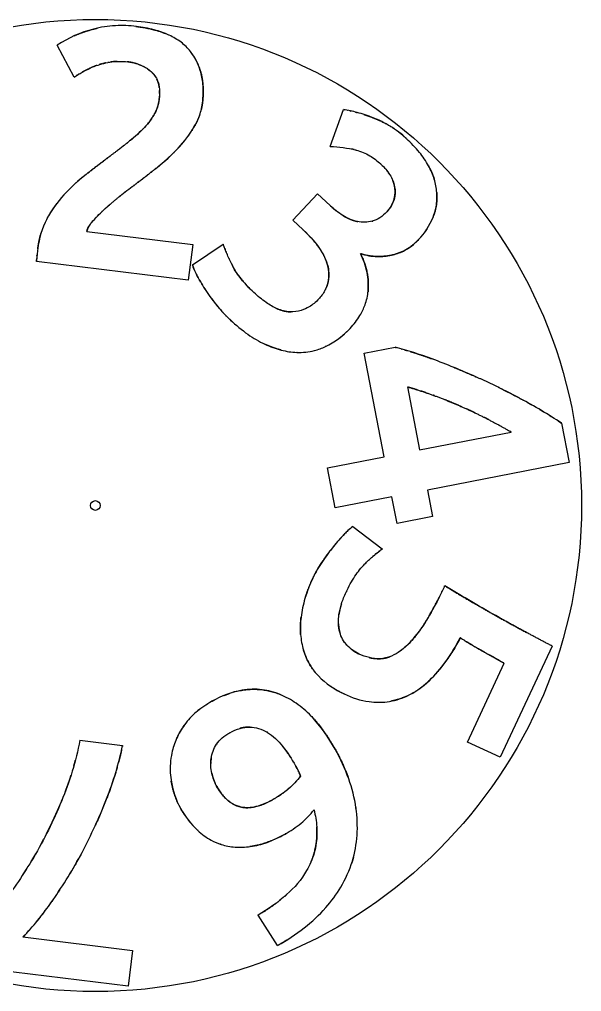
# Model space of a CAD drawing. Extents: x -150 to 150, y -150 to 150.
# Drawn here: x -23.4 to 150, y -150 to 150 of the extents above; entities that cross this region are included whole.
import ezdxf

# ---------------------------------------------------------------- set-up
doc = ezdxf.new("R2010")
doc.units = 0
doc.layers.add('Shape2DView', color=7, linetype='CONTINUOUS')

msp = doc.modelspace()

# ---------------------------------------------------------------- linework, layer by layer
at = {"layer": 'Shape2DView'}
for p, q in [((-6.50089, 132.211), (-11.7859, 142.014)), ((72.4269, 110.806), (76.5873, 122.158)), ((60.8808, 88.0619), (68.4783, 96.2093)), ((68.4783, 96.2093), (72.3992, 92.553)), ((64.0888, 85.0704), (60.8808, 88.0619)), ((-2.66624, 84.6003), (30.0213, 80.5868)), ((30.0213, 80.5868), (28.6636, 69.5297)), ((29.9836, 74.2239), (39.4652, 80.6143)), ((28.6636, 69.5297), (-18.1562, 75.2784)), ((82.889, 46.9723), (92.4575, 48.8323)), ((89.0932, 15.0545), (82.889, 46.9723)), ((96.2556, 36.5906), (100.029, 17.1801)), ((143.83, 25.3751), (146.182, 13.2778)), ((100.029, 17.1801), (128.324, 22.6802)), ((71.5965, 11.6535), (89.0932, 15.0545)), ((146.182, 13.2778), (102.44, 4.77524)), ((74.0077, -0.75141), (71.5965, 11.6535)), ((102.44, 4.77524), (104.027, -3.39217)), ((91.5044, 2.64961), (74.0077, -0.75141)), ((93.092, -5.51781), (91.5044, 2.64961)), ((104.027, -3.39217), (93.092, -5.51781)), ((79.4446, -6.46306), (88.4964, -13.4112)), ((140.898, -43.3779), (124.891, -77.7056)), ((114.795, -72.9976), (126.138, -48.6716)), ((-4.78724, -72.4613), (8.37761, -74.0778)), ((124.891, -77.7056), (114.795, -72.9976)), ((56.2172, -135.802), (50.177, -126.413)), ((-22.3759, -133.155), (11.4864, -137.313)), ((11.4864, -137.313), (10.1287, -148.37)), ((10.1287, -148.37), (-39.0062, -142.337))]:
    msp.add_line(p, q, dxfattribs=at)
for radius in [150, 1.5]:
    msp.add_circle((0, 0), radius, dxfattribs=at)
for points, degree in [([(-0.57866, 147.022), (-4.55462, 145.98), (-8.38626, 144.332), (-11.7859, 142.014)], 3), ([(-6.43277, 144.982), (-3.66753, 146.209), (-0.57866, 147.022)], 2), ([(-0.57866, 147.022), (0.0555, 147.187), (0.69578, 147.328)], 2), ([(12.4744, 147.839), (12.637, 147.819)], 1), ([(12.637, 147.819), (18.4474, 147.106), (22.5793, 145.225)], 2), ([(29.2998, 140.126), (34.2144, 133.876), (33.0264, 124.201)], 2), ([(-4.0343, 133.732), (-2.85991, 134.423), (-1.61671, 135.009), (-0.34199, 135.523)], 3), ([(-0.34199, 135.523), (-2.4085, 134.69), (-4.0343, 133.732)], 2), ([(-0.34199, 135.523), (1.1817, 136.124), (2.78518, 136.525), (4.40936, 136.799)], 3), ([(0.48757, 135.829), (0.06261, 135.683), (-0.34199, 135.523)], 2), ([(1.95921, 136.274), (1.56287, 136.168), (1.18173, 136.053)], 2), ([(3.22645, 136.575), (2.69362, 136.462), (2.18526, 136.333)], 2), ([(4.1757, 136.759), (3.86123, 136.701)], 1), ([(4.40936, 136.799), (6.26075, 137.135), (8.16479, 137.146), (10.0355, 136.915)], 3), ([(6.73151, 137.055), (5.54159, 137.004), (4.40936, 136.799)], 2), ([(10.0355, 136.915), (9.80681, 136.942)], 1), ([(17.3673, 133.727), (14.5027, 136.366), (10.0355, 136.915)], 2), ([(-6.50089, 132.211), (-5.74221, 132.743), (-4.89024, 133.242), (-4.0343, 133.732)], 3), ([(-6.46715, 132.235), (-6.50089, 132.211)], 1), ([(-5.62686, 132.788), (-5.79419, 132.683), (-5.94592, 132.585)], 2), ([(-5.10102, 133.11), (-5.22402, 133.036), (-5.3405, 132.965)], 2), ([(-4.0343, 133.732), (-4.10545, 133.691)], 1), ([(18.7127, 132.064), (18.2121, 132.927), (17.4869, 133.615)], 2), ([(19.7385, 128.858), (19.5508, 130.375), (18.9678, 131.583)], 2), ([(19.6985, 125.346), (19.7623, 125.866), (19.7946, 126.361)], 2), ([(19.8262, 127.145), (19.8328, 127.607), (19.8096, 128.045)], 2), ([(19.6985, 125.346), (19.4928, 123.636), (18.9047, 121.979), (18.0164, 120.502)], 3), ([(18.0164, 120.502), (19.3846, 122.789), (19.6985, 125.346)], 2), ([(33.0264, 124.201), (32.8947, 123.128), (32.6378, 122.082)], 2), ([(18.0164, 120.502), (17.0832, 118.918), (15.928, 117.467), (14.6406, 116.147)], 3), ([(17.8233, 120.181), (18.0164, 120.502)], 1), ([(32.2936, 120.865), (31.647, 118.848), (30.5206, 116.933)], 2), ([(80.7309, 121.293), (79.3564, 121.65), (77.973, 121.96), (76.5873, 122.158)], 3), ([(76.773, 122.131), (76.8474, 122.12)], 1), ([(77.6894, 121.978), (77.8137, 121.955)], 1), ([(78.5009, 121.819), (78.7261, 121.772), (78.9577, 121.721)], 2), ([(80.2361, 121.42), (80.4804, 121.358), (80.7309, 121.293)], 2), ([(85.7148, 119.645), (84.0789, 120.279), (82.4178, 120.842), (80.7309, 121.293)], 3), ([(82.8542, 120.664), (84.2436, 120.215), (85.7148, 119.645)], 2), ([(15.2997, 116.847), (15.4558, 117.021)], 1), ([(16.13, 117.81), (16.2675, 117.979), (16.4006, 118.148)], 2), ([(16.9858, 118.925), (17.2608, 119.307), (17.5142, 119.694)], 2), ([(90.9536, 117.044), (89.2818, 118.056), (87.5329, 118.939), (85.7148, 119.645)], 3), ([(85.7148, 119.645), (86.8799, 119.193), (88.0441, 118.629)], 2), ([(88.4182, 118.445), (88.6739, 118.316)], 1), ([(89.4089, 117.929), (89.6056, 117.822)], 1), ([(90.3564, 117.398), (90.5196, 117.303)], 1), ([(96.0147, 113.181), (94.4591, 114.632), (92.7692, 115.94), (90.9536, 117.044)], 3), ([(90.9536, 117.044), (91.1762, 116.907)], 1), ([(14.6406, 116.147), (13.1791, 114.67), (11.6023, 113.305), (9.96026, 112.021)], 3), ([(12.4403, 114.075), (13.6155, 115.11), (14.6406, 116.147)], 2), ([(14.6406, 116.147), (14.8264, 116.339)], 1), ([(25.5347, 110.319), (27.427, 112.338), (29.1191, 114.548), (30.5206, 116.933)], 3), ([(28.7951, 114.281), (28.6, 114.011)], 1), ([(29.8385, 115.821), (29.7153, 115.63)], 1), ([(30.5206, 116.933), (30.353, 116.651)], 1), ([(91.7666, 116.531), (91.9851, 116.386)], 1), ([(93.0913, 115.611), (94.5917, 114.508), (96.0147, 113.181)], 2), ([(9.96026, 112.021), (7.2609, 109.882), (4.49851, 107.817)], 2), ([(6.61081, 109.414), (8.03236, 110.501), (9.38649, 111.568)], 2), ([(9.66814, 111.79), (9.96026, 112.021)], 1), ([(10.8575, 112.736), (11.3218, 113.114), (11.7661, 113.492)], 2), ([(26.1845, 111.029), (25.8653, 110.672), (25.5347, 110.319)], 2), ([(27.4745, 112.546), (27.0283, 111.994), (26.5559, 111.451)], 2), ([(27.8992, 113.082), (27.8949, 113.076)], 1), ([(96.0147, 113.181), (96.1344, 113.069)], 1), ([(4.49851, 107.817), (4.87528, 108.099)], 1), ([(19.0449, 104.312), (21.3512, 106.154), (23.5323, 108.153), (25.5347, 110.319)], 3), ([(23.6562, 108.386), (23.0713, 107.812), (22.4629, 107.249)], 2), ([(24.6972, 109.434), (24.1863, 108.906), (23.6563, 108.386)], 2), ([(25.5347, 110.319), (25.3113, 110.079)], 1), ([(72.4269, 110.806), (75.1224, 110.746), (77.8058, 110.34), (80.4221, 109.681)], 3), ([(79.833, 109.825), (79.3749, 109.933), (78.9199, 110.029)], 2), ([(80.4221, 109.681), (80.2632, 109.721)], 1), ([(4.49851, 107.817), (0.78716, 105.011), (-2.89456, 102.165)], 2), ([(-2.89456, 102.165), (0.82562, 105.041), (4.49851, 107.817)], 2), ([(22.4629, 107.249), (20.8375, 105.744), (19.0449, 104.312)], 2), ([(88.0862, 105.343), (87.966, 105.454)], 1), ([(88.0862, 105.343), (89.1429, 104.358), (90.0886, 103.255), (90.8617, 102.04)], 3), ([(88.2055, 105.23), (88.0862, 105.343)], 1), ([(-2.89456, 102.165), (-5.33087, 100.263), (-7.61156, 98.1606), (-9.69899, 95.8809)], 3), ([(-5.55176, 99.9561), (-4.26218, 101.097), (-2.89456, 102.165)], 2), ([(11.9149, 98.8038), (15.5097, 101.518), (19.0449, 104.312)], 2), ([(19.0449, 104.312), (15.4714, 101.489), (11.9149, 98.8038)], 2), ([(89.489, 103.885), (89.2839, 104.119)], 1), ([(90.1436, 103.073), (90.0222, 103.232)], 1), ([(90.8617, 102.04), (90.6739, 102.335), (90.4711, 102.624)], 2), ([(90.8617, 102.04), (91.5863, 100.918), (92.1079, 99.6624), (92.3208, 98.3473)], 3), ([(102.731, 104.942), (102.81, 104.798)], 1), ([(102.81, 104.798), (103.938, 102.725), (104.57, 100.691)], 2), ([(-5.95756, 99.5936), (-5.75438, 99.776)], 1), ([(92.3208, 98.3473), (92.154, 99.3649), (91.751, 100.346)], 2), ([(7.61707, 95.5084), (9.028, 96.6461), (10.4552, 97.7586), (11.9149, 98.8038)], 3), ([(8.95327, 96.5728), (8.8799, 96.5151)], 1), ([(10.9217, 98.0793), (10.6968, 97.9115)], 1), ([(11.4883, 98.4961), (11.4883, 98.496)], 1), ([(11.9149, 98.8038), (11.7556, 98.6895)], 1), ([(92.3208, 98.3473), (92.5682, 97.0658), (92.4903, 95.7318), (92.1358, 94.4737)], 3), ([(92.1358, 94.4737), (92.683, 96.4387), (92.3208, 98.3473)], 2), ([(105.337, 96.6343), (105.649, 92.6303), (104.176, 88.958)], 2), ([(-9.69899, 95.8809), (-11.7817, 93.6296), (-13.5639, 91.1034), (-15.0025, 88.3948)], 3), ([(-15.0025, 88.3948), (-13.629, 90.9772), (-11.891, 93.2663)], 2), ([(3.03551, 91.6165), (5.27626, 93.6194), (7.61707, 95.5084)], 2), ([(7.61707, 95.5084), (7.26389, 95.2221)], 1), ([(7.73803, 95.606), (7.61707, 95.5084)], 1), ([(89.9047, 90.6519), (91.6379, 92.5105), (92.1358, 94.4737)], 2), ([(-0.76467, 87.8041), (0.41372, 89.1522), (1.69605, 90.4149), (3.03551, 91.6165)], 3), ([(2.10391, 90.7615), (1.9207, 90.5884)], 1), ([(3.03551, 91.6165), (2.89414, 91.4894)], 1), ([(4.56357, 92.9593), (3.78969, 92.2912), (3.03551, 91.6165)], 2), ([(76.3233, 89.5125), (74.9287, 90.4098), (73.61, 91.4235), (72.3992, 92.553)], 3), ([(72.3992, 92.553), (73.3469, 91.6692), (74.3963, 90.8657)], 2), ([(89.8487, 90.5921), (89.9047, 90.6519)], 1), ([(-15.0025, 88.3948), (-16.5017, 85.5543), (-17.3888, 82.4151), (-17.7762, 79.2302)], 3), ([(-0.76467, 87.8041), (-2.39712, 85.9351), (-2.66624, 84.6003)], 2), ([(-0.71063, 87.8658), (-0.76467, 87.8041)], 1), ([(-0.48145, 88.1244), (-0.48148, 88.1244)], 1), ([(0.26927, 88.9388), (0.07915, 88.7369)], 1), ([(1.01034, 89.7004), (0.83112, 89.5207), (0.65666, 89.3417)], 2), ([(80.822, 87.6499), (79.2259, 87.984), (77.7057, 88.6417), (76.3233, 89.5125)], 3), ([(76.3233, 89.5125), (76.6942, 89.2795), (77.0684, 89.072)], 2), ([(77.0685, 89.0719), (78.905, 88.0535), (80.822, 87.6499)], 2), ([(85.425, 87.7367), (83.9225, 87.3568), (82.3375, 87.3258), (80.822, 87.6499)], 3), ([(80.822, 87.6499), (80.9826, 87.6173)], 1), ([(85.2658, 87.6982), (85.425, 87.7367)], 1), ([(85.425, 87.7367), (85.5835, 87.7796)], 1), ([(99.7373, 82.054), (101.617, 84.0642), (103.175, 86.3919), (104.176, 88.958)], 3), ([(64.0888, 85.0704), (65.7788, 83.4945), (67.3457, 81.7857), (68.7264, 79.9366)], 3), ([(64.2084, 84.9584), (64.0888, 85.0704)], 1), ([(65.3937, 83.8011), (65.0704, 84.1295), (64.7359, 84.4545)], 2), ([(102.293, 85.3063), (101.199, 83.6219), (99.7373, 82.054)], 2), ([(-17.7762, 79.2302), (-17.4704, 81.7205), (-16.7978, 83.9719)], 2), ([(66.6005, 82.5209), (66.2442, 82.9162), (65.8723, 83.3068)], 2), ([(67.7835, 81.1431), (67.5476, 81.432), (67.3037, 81.7184)], 2), ([(99.7373, 82.054), (96.2234, 78.2859), (91.3578, 77.2538)], 2), ([(-17.7762, 79.2302), (-17.846, 78.6621), (-17.9254, 78.015), (-18.0053, 77.3644)], 3), ([(39.4652, 80.6143), (39.4779, 80.573)], 1), ([(39.642, 80.065), (39.6593, 80.0139)], 1), ([(39.8856, 79.3775), (39.9862, 79.1056), (40.0985, 78.8189)], 2), ([(40.2308, 78.4865), (40.3056, 78.3009), (40.3852, 78.1094)], 2), ([(68.7264, 79.9366), (68.4974, 80.2432), (68.2597, 80.5473)], 2), ([(68.7264, 79.9366), (69.9576, 78.2898), (70.9614, 76.4608), (71.552, 74.4932)], 3), ([(71.552, 74.4932), (70.716, 77.272), (68.7264, 79.9366)], 2), ([(-18.0053, 77.3644), (-18.0919, 76.6546), (-18.1535, 75.9512), (-18.1562, 75.2784)], 3), ([(-18.1562, 75.2784), (-18.1555, 75.5475), (-18.141, 75.848)], 2), ([(-18.1208, 76.1883), (-18.1124, 76.3044)], 1), ([(-18.0343, 77.1192), (-18.0053, 77.3644)], 1), ([(40.5448, 77.7301), (40.6448, 77.4972)], 1), ([(41.2048, 76.246), (41.2547, 76.1381)], 1), ([(81.785, 77.7078), (84.6106, 72.2644), (84.1331, 66.1884)], 2), ([(91.3578, 77.2538), (86.5414, 76.2235), (81.785, 77.7078)], 2), ([(30.0538, 73.9817), (30.0159, 74.1057), (29.9836, 74.2239)], 2), ([(30.4132, 72.9747), (30.2598, 73.3574), (30.1445, 73.6996)], 2), ([(30.6227, 72.4739), (30.5819, 72.5683)], 1), ([(41.9648, 74.65), (42.1068, 74.36), (42.2557, 74.0613)], 2), ([(42.2557, 74.0613), (44.0657, 70.4943), (47.8344, 66.7493)], 2), ([(71.8174, 69.0096), (72.388, 71.7144), (71.552, 74.4932)], 2), ([(31.434, 70.7769), (31.3397, 70.9601), (31.2508, 71.1376)], 2), ([(31.434, 70.7769), (32.2507, 69.2612), (33.1511, 67.7847), (34.1015, 66.3378)], 3), ([(31.7156, 70.2615), (31.5719, 70.5209), (31.434, 70.7769)], 2), ([(32.4946, 68.9046), (32.2836, 69.2602), (32.0831, 69.6098)], 2), ([(70.7702, 66.2596), (71.5399, 67.6209), (71.8174, 69.0096)], 2), ([(33.0272, 68.0239), (32.791, 68.4103)], 1), ([(33.9231, 66.6106), (33.5898, 67.1226), (33.2762, 67.6233)], 2), ([(34.1015, 66.3378), (35.1817, 64.7044), (36.3531, 63.1293), (37.5919, 61.6073)], 3), ([(34.1939, 66.1985), (34.1015, 66.3378)], 1), ([(84.1331, 66.1884), (84.1041, 65.862)], 1), ([(37.5919, 61.6073), (36.1807, 63.3409), (34.9673, 65.0682)], 2), ([(68.7709, 63.599), (68.8268, 63.6587)], 1), ([(37.5919, 61.6073), (38.8521, 60.0641), (40.206, 58.5984), (41.6607, 57.2419)], 3), ([(41.6607, 57.2419), (39.5475, 59.2125), (37.5919, 61.6073)], 2), ([(54.7416, 61.3687), (57.5634, 59.8558), (60.0703, 59.7814)], 2), ([(42.3856, 56.5768), (42.0238, 56.9033), (41.6607, 57.2419)], 2), ([(60.0703, 59.7814), (60.2371, 59.7765), (60.4025, 59.7763)], 2), ([(71.0117, 49.0547), (73.8715, 50.3994), (76.4252, 52.3514), (78.5747, 54.6638)], 3), ([(78.5747, 54.6638), (76.9699, 52.9428), (75.1923, 51.5955)], 2), ([(78.6861, 54.7839), (78.5747, 54.6638)], 1), ([(57.3334, 47.9596), (54.8862, 48.5941), (52.3157, 49.7811)], 2), ([(71.0117, 49.0547), (70.8634, 48.9854)], 1), ([(103.867, 45.2339), (100.119, 46.6089), (96.3267, 47.8751), (92.4575, 48.8323)], 3), ([(92.4575, 48.8323), (92.7294, 48.7655), (93.0062, 48.695)], 2), ([(94.2987, 48.3536), (94.6708, 48.2509)], 1), ([(95.3431, 48.0606), (95.8104, 47.9263), (96.2898, 47.7831)], 2), ([(62.2974, 47.2374), (62.1338, 47.2421)], 1), ([(97.105, 47.5355), (97.4123, 47.4408), (97.7243, 47.3426)], 2), ([(97.7244, 47.3425), (100.596, 46.4384), (103.867, 45.2339)], 2), ([(117.349, 39.7332), (112.918, 41.7188), (108.426, 43.5686), (103.867, 45.2339)], 3), ([(110.268, 42.7617), (113.371, 41.5003), (116.564, 40.0832)], 2), ([(117.05, 39.867), (117.349, 39.7332)], 1), ([(131.186, 32.9537), (124.391, 36.5966), (117.349, 39.7332)], 2), ([(99.276, 35.6999), (97.7582, 36.172), (96.2556, 36.5906)], 2), ([(96.2556, 36.5906), (100.489, 35.4065), (104.618, 33.8894)], 2), ([(124.29, 36.4891), (127.756, 34.7915), (131.186, 32.9537)], 2), ([(100.473, 35.3199), (100.385, 35.3483)], 1), ([(102.072, 34.7891), (101.271, 35.0618), (100.474, 35.3198)], 2), ([(104.618, 33.8894), (104.179, 34.0495)], 1), ([(104.618, 33.8894), (108.862, 32.3035), (113.011, 30.4849)], 2), ([(113.011, 30.4849), (110.343, 31.6542), (107.635, 32.7277)], 2), ([(113.011, 30.4849), (117.084, 28.7028), (121.027, 26.6523)], 2), ([(143.83, 25.3751), (139.755, 28.1229), (135.518, 30.6284), (131.186, 32.9537)], 3), ([(131.186, 32.9537), (131.474, 32.7985)], 1), ([(131.926, 32.5539), (131.963, 32.5339)], 1), ([(133.295, 31.8031), (133.974, 31.4261), (134.642, 31.0472)], 2), ([(117.032, 28.645), (115.702, 29.2802), (114.341, 29.8939)], 2), ([(117.17, 28.5789), (117.042, 28.6404)], 1), ([(118.094, 28.1319), (118.084, 28.1369)], 1), ([(121.027, 26.6523), (120.493, 26.9302), (119.954, 27.2044)], 2), ([(137.055, 29.649), (137.833, 29.1893), (138.593, 28.7269)], 2), ([(140.063, 27.8202), (140.725, 27.4039)], 1), ([(121.276, 26.5221), (121.027, 26.6523)], 1), ([(121.027, 26.6523), (124.716, 24.7345), (128.324, 22.6802)], 2), ([(124.935, 24.5701), (124.631, 24.7356)], 1), ([(142.713, 26.1197), (143.277, 25.7483), (143.83, 25.3751)], 2), ([(128.324, 22.6802), (128.091, 22.8131)], 1), ([(76.8605, -8.79198), (75.696, -10.0112), (74.5855, -11.2932), (73.5072, -12.6059)], 3), ([(76.5252, -9.14617), (76.694, -8.96617), (76.8605, -8.79198)], 2), ([(76.8605, -8.79198), (76.9946, -8.65381)], 1), ([(77.2271, -8.41733), (77.277, -8.36719)], 1), ([(77.5253, -8.12054), (77.5253, -8.12054)], 1), ([(77.7519, -7.90034), (77.8865, -7.77196)], 1), ([(78.275, -7.41236), (78.3319, -7.36123)], 1), ([(78.7999, -6.95735), (78.8551, -6.91194)], 1), ([(79.301, -6.56559), (79.374, -6.51219), (79.4446, -6.46306)], 2), ([(73.5072, -12.6059), (73.9488, -12.0679), (74.3779, -11.5619)], 2), ([(74.8118, -11.0547), (74.951, -10.8939)], 1), ([(75.4868, -10.2842), (75.7591, -9.978), (76.0259, -9.6858)], 2), ([(73.5072, -12.6059), (72.275, -14.1071), (71.1169, -15.6713), (70.0216, -17.2801)], 3), ([(70.5142, -16.5657), (71.6408, -14.9528), (72.7983, -13.4866)], 2), ([(86.7231, -14.7474), (86.4507, -14.9708), (86.1668, -15.2132)], 2), ([(87.517, -14.1179), (87.4545, -14.1659)], 1), ([(88.1065, -13.6821), (88.0142, -13.7484)], 1), ([(88.3177, -13.5335), (88.3177, -13.5335)], 1), ([(88.4964, -13.4112), (88.4623, -13.4343)], 1), ([(70.0216, -17.2801), (68.9121, -18.9094), (67.9254, -20.6217), (67.0934, -22.4063)], 3), ([(67.0934, -22.4063), (68.3146, -19.7875), (70.0216, -17.2801)], 2), ([(70.0216, -17.2801), (70.2014, -17.0171)], 1), ([(85.7406, -15.5821), (85.6073, -15.699), (85.4717, -15.8198)], 2), ([(83.1095, -18.0439), (83.0517, -18.102)], 1), ([(64.6734, -28.6603), (65.5827, -25.646), (67.0934, -22.4063)], 2), ([(77.4359, -26.5873), (77.3664, -26.7357)], 1), ([(106.827, -26.7816), (107.022, -26.3781)], 1), ([(107.701, -24.9463), (107.792, -24.7519)], 1), ([(124.601, -34.5874), (118.918, -31.4498), (113.321, -28.1556), (107.792, -24.7519)], 3), ([(107.792, -24.7519), (116.536, -30.1354), (124.601, -34.5874)], 2), ([(101.059, -37.1237), (103.469, -33.521), (106.089, -28.2815)], 2), ([(75.9346, -30.3381), (75.3791, -32.0647), (75.1559, -33.6177)], 2), ([(63.3287, -39.8332), (63.1406, -37.3022), (63.4523, -34.4982)], 2), ([(75.3994, -39.1089), (74.9109, -37.3319), (74.9137, -35.4478), (75.1559, -33.6177)], 3), ([(140.898, -43.3779), (132.691, -39.0906), (124.601, -34.5874)], 2), ([(124.601, -34.5874), (128.928, -36.9963), (133.295, -39.3461)], 2), ([(75.0097, -36.5363), (75.0698, -37.9145), (75.3994, -39.1089)], 2), ([(94.1063, -44.8744), (97.3444, -42.5432), (100.7, -37.6545)], 2), ([(100.7, -37.6545), (100.746, -37.5869)], 1), ([(77.6278, -43.1442), (76.5617, -42.0158), (75.8242, -40.6034), (75.3994, -39.1089)], 3), ([(75.3994, -39.1089), (75.4223, -39.1876)], 1), ([(112.592, -40.8183), (105.123, -54.7747), (96.0452, -58.8386)], 2), ([(112.592, -40.8183), (113.513, -41.428), (114.473, -42.0226), (115.444, -42.6093)], 3), ([(112.902, -41.0225), (112.743, -40.9185), (112.592, -40.8183)], 2), ([(114.132, -41.8057), (113.905, -41.6635)], 1), ([(68.8059, -52.5898), (65.5829, -49.2047), (64.2124, -44.6476)], 2), ([(76.8028, -42.1246), (77.1792, -42.6664), (77.6278, -43.1442)], 2), ([(81.3616, -45.8456), (79.9575, -45.194), (78.6746, -44.2824), (77.6278, -43.1442)], 3), ([(79.1719, -44.539), (80.1746, -45.292), (81.3616, -45.8456)], 2), ([(115.444, -42.6093), (114.975, -42.3261), (114.545, -42.0613)], 2), ([(115.444, -42.6093), (117.223, -43.6778), (119.037, -44.7072)], 2), ([(116.35, -43.1495), (115.891, -42.878), (115.444, -42.6093)], 2), ([(117.435, -43.7861), (117.262, -43.6859)], 1), ([(119.037, -44.7072), (118.57, -44.4418), (118.113, -44.1789)], 2), ([(119.037, -44.7072), (120.921, -45.7752), (122.817, -46.8155)], 2), ([(120.019, -45.2615), (119.529, -44.9863), (119.037, -44.7072)], 2), ([(84.4692, -46.9325), (86.1064, -47.3121), (87.724, -47.2759)], 2), ([(87.724, -47.2759), (89.3208, -47.2402), (90.9419, -46.6213)], 2), ([(122.817, -46.8155), (122.212, -46.4841), (121.603, -46.1462)], 2), ([(122.817, -46.8155), (124.481, -47.7666), (126.138, -48.6716)], 2), ([(124.849, -47.9614), (123.898, -47.4318), (122.817, -46.8155)], 2), ([(126.01, -48.602), (125.955, -48.5718)], 1), ([(68.8059, -52.5898), (71.0509, -54.9417), (73.7846, -56.7984), (76.73, -58.167)], 3), ([(43.2413, -57.4485), (50.3842, -55.6145), (56.9741, -58.3226)], 2), ([(76.73, -58.167), (74.4393, -57.0989), (72.4891, -55.7365)], 2), ([(35.9335, -60.4328), (36.4298, -60.1577), (36.9236, -59.9029)], 2), ([(38.2791, -59.2397), (38.2791, -59.2396)], 1), ([(39.6337, -58.65), (40.5095, -58.2928), (41.3773, -58.0013)], 2), ([(42.1199, -57.7634), (42.1959, -57.7403)], 1), ([(42.6965, -57.5948), (42.7754, -57.5728)], 1), ([(76.8786, -58.2359), (76.73, -58.167)], 1), ([(96.0452, -58.8386), (93.656, -59.9147), (91.1888, -60.3789)], 2), ([(31.0783, -63.7571), (33.1863, -61.9556), (35.9335, -60.4328)], 2), ([(66.2598, -64.6676), (70.4666, -68.8766), (73.9931, -75.2387)], 2), ([(25.0895, -71.8628), (26.0508, -69.7267), (27.4834, -67.6641)], 2), ([(47.632, -68.3968), (46.1482, -68.349), (44.5765, -68.7924)], 2), ([(47.7958, -68.4032), (47.632, -68.3968)], 1), ([(41.4561, -70.1086), (41.3846, -70.1485)], 1), ([(53.0609, -70.0047), (52.9201, -69.9211)], 1), ([(53.1996, -70.0925), (53.0609, -70.0047)], 1), ([(53.0609, -70.0047), (54.8547, -71.1258), (56.4021, -72.6133), (57.7299, -74.2629)], 3), ([(-4.78724, -72.4613), (-6.00769, -78.9184), (-7.94467, -85.2338), (-10.4675, -91.3003)], 3), ([(3.44776, -90.5186), (5.52751, -85.1816), (7.23863, -79.6922), (8.37761, -74.0778)], 3), ([(8.37761, -74.0778), (8.30807, -74.4173)], 1), ([(35.7172, -78.0662), (35.9341, -76.5038), (36.5301, -75.0064), (37.385, -73.6788)], 3), ([(37.385, -73.6788), (37.341, -73.7479)], 1), ([(37.4765, -73.5426), (37.385, -73.6788)], 1), ([(57.7299, -74.2629), (57.6267, -74.1356)], 1), ([(58.0275, -74.6375), (57.7299, -74.2629)], 1), ([(57.7299, -74.2629), (59.2564, -76.1592), (60.5927, -78.2073), (61.7749, -80.3396)], 3), ([(8.10244, -75.3823), (7.69243, -77.2531), (7.18703, -79.1587)], 2), ([(35.7682, -77.7425), (35.7401, -77.9039), (35.7172, -78.0662)], 2), ([(59.543, -76.7095), (59.035, -75.9661), (58.5087, -75.2649)], 2), ([(60.3197, -77.888), (60.0711, -77.497), (59.8177, -77.1167)], 2), ([(73.9931, -75.2387), (76.5391, -79.8318), (78.134, -84.2899)], 2), ([(-6.70273, -80.5438), (-6.41815, -79.5454), (-6.15695, -78.5453)], 2), ([(6.76722, -80.6895), (5.40641, -85.495), (3.44776, -90.5186)], 2), ([(35.9259, -82.6075), (35.5793, -81.1233), (35.515, -79.5778), (35.7172, -78.0662)], 3), ([(35.6194, -79.1331), (35.6078, -79.3617), (35.6043, -79.5894)], 2), ([(35.7172, -78.0662), (35.6639, -78.4693), (35.6354, -78.8695)], 2), ([(60.8357, -78.7191), (60.7756, -78.6202)], 1), ([(61.2181, -79.3615), (61.0284, -79.0369), (60.8357, -78.7191)], 2), ([(62.2934, -81.3026), (62.0367, -80.812), (61.7749, -80.3396)], 2), ([(61.7749, -80.3396), (62.2031, -81.1127), (62.6052, -81.9093)], 2), ([(-8.66398, -86.6402), (-8.05805, -84.9504), (-7.51979, -83.2556)], 2), ([(35.9259, -82.6075), (35.9613, -82.7675)], 1), ([(37.4064, -86.6429), (36.71, -85.3878), (36.2303, -84.0163), (35.9259, -82.6075)], 3), ([(35.9999, -82.9341), (36.3666, -84.4832), (36.9852, -85.8142)], 2), ([(63.28, -83.4857), (62.2097, -84.9703), (60.9276, -86.2988), (59.5229, -87.4788)], 3), ([(62.7407, -82.2066), (62.6747, -82.06), (62.6052, -81.9093)], 2), ([(62.6052, -81.9093), (62.9751, -82.7071), (63.28, -83.4857)], 2), ([(63.0741, -82.9749), (62.9874, -82.7665), (62.8921, -82.5482)], 2), ([(63.0322, -83.8216), (63.1583, -83.6544), (63.28, -83.4857)], 2), ([(63.2068, -83.3), (63.183, -83.2406)], 1), ([(63.28, -83.4857), (63.2483, -83.4046)], 1), ([(-9.37659, -88.5646), (-9.0093, -87.6032), (-8.664, -86.6402)], 2), ([(23.4529, -85.3818), (23.3952, -85.0596)], 1), ([(23.4529, -85.3818), (23.9512, -88.1779), (24.8453, -90.9143), (26.2247, -93.3982)], 3), ([(25.7081, -92.4103), (24.1413, -89.2286), (23.4529, -85.3818)], 2), ([(37.2221, -86.2981), (37.312, -86.4725), (37.4064, -86.6429)], 2), ([(37.4463, -86.7144), (40.2713, -91.7664), (44.437, -92.9354)], 2), ([(59.8801, -87.1732), (60.1227, -86.9617), (60.3567, -86.747)], 2), ([(61.2958, -85.8369), (61.3146, -85.8176)], 1), ([(61.8216, -85.279), (61.8224, -85.2782)], 1), ([(62.1745, -84.8815), (62.2443, -84.8005)], 1), ([(59.5229, -87.4788), (57.9752, -88.7738), (56.2928, -89.9065), (54.5254, -90.8858)], 3), ([(56.4967, -89.7051), (56.9861, -89.3885), (57.4579, -89.0585)], 2), ([(57.728, -88.8673), (58.0951, -88.6006)], 1), ([(59.1867, -87.7558), (59.5229, -87.4788)], 1), ([(59.5229, -87.4788), (59.648, -87.373)], 1), ([(-10.4675, -91.3003), (-12.9684, -97.2774), (-15.8288, -103.108), (-19.1261, -108.686)], 3), ([(-17.0114, -104.967), (-13.4964, -98.5402), (-10.4675, -91.3003)], 2), ([(-10.4675, -91.3003), (-10.2392, -90.7464)], 1), ([(-4.1245, -107.056), (-1.27422, -101.701), (1.24968, -96.1728), (3.44776, -90.5186)], 3), ([(3.44776, -90.5186), (1.84565, -94.6391), (0.0336, -98.6203)], 2), ([(44.437, -92.9354), (48.649, -94.1432), (54.5254, -90.8858)], 2), ([(54.5254, -90.8858), (54.6685, -90.8061)], 1), ([(55.3572, -90.4097), (55.5616, -90.2879)], 1), ([(26.2247, -93.3982), (27.635, -95.9489), (29.4369, -98.2858), (31.581, -100.261)], 3), ([(31.0414, -99.7484), (28.2146, -96.9881), (26.2247, -93.3982)], 2), ([(80.4005, -93.2605), (80.423, -93.4228)], 1), ([(31.7005, -100.372), (31.581, -100.261)], 1), ([(58.5257, -101.406), (52.7405, -104.612), (47.7964, -105.243)], 2), ([(58.6688, -101.326), (58.5257, -101.406)], 1), ([(68.1599, -104.066), (68.4826, -101.731), (68.3064, -99.1825)], 2), ([(38.7926, -104.582), (38.6374, -104.53)], 1), ([(66.2954, -110.52), (67.6663, -107.487), (68.1599, -104.066)], 2), ([(-19.1261, -108.686), (-18.7496, -108.05), (-18.3783, -107.404)], 2), ([(-17.5282, -105.903), (-17.5074, -105.866)], 1), ([(-13.1644, -121.835), (-9.854, -117.099), (-6.85775, -112.147), (-4.1245, -107.056)], 3), ([(-4.1245, -107.056), (-6.28348, -111.078), (-8.56755, -114.807)], 2), ([(47.7964, -105.243), (47.634, -105.265)], 1), ([(-19.1261, -108.686), (-22.0715, -113.643), (-25.2797, -118.45), (-28.8752, -122.957)], 3), ([(-19.8207, -109.845), (-19.4729, -109.27), (-19.1261, -108.686)], 2), ([(79.279, -109.764), (79.183, -110.077), (79.0813, -110.389)], 2), ([(79.6361, -108.503), (79.4693, -109.136), (79.279, -109.764)], 2), ([(-22.496, -114.098), (-22.0283, -113.383), (-21.5624, -112.651)], 2), ([(-21.5624, -112.651), (-21.208, -112.094), (-20.8547, -111.527)], 2), ([(65.1761, -112.685), (63.556, -115.475), (61.4233, -117.948), (59.0083, -120.084)], 3), ([(65.0095, -112.968), (65.1761, -112.685)], 1), ([(65.1761, -112.685), (65.3395, -112.402)], 1), ([(-11.0551, -118.725), (-11.5425, -119.46)], 1), ([(59.0083, -120.084), (59.1307, -119.976)], 1), ([(-13.1644, -121.835), (-14.8831, -124.303), (-16.5593, -126.462)], 2), ([(-12.9768, -121.566), (-13.1644, -121.835)], 1), ([(59.0083, -120.084), (56.3083, -122.507), (53.318, -124.596), (50.177, -126.413)], 3), ([(51.4495, -125.657), (54.5427, -123.768), (57.1578, -121.658)], 2), ([(58.4557, -120.572), (58.735, -120.33), (59.0083, -120.084)], 2), ([(71.1775, -123.983), (71.069, -124.106)], 1), ([(-17, -127.026), (-17.6101, -127.8), (-18.2146, -128.532)], 2), ([(50.177, -126.413), (50.3232, -126.328)], 1), ([(-20.2087, -130.854), (-20.7245, -131.43), (-21.236, -131.974)], 2), ([(-21.7658, -132.531), (-22.0136, -132.788), (-22.2604, -133.038)], 2), ([(59.1394, -134.052), (57.7228, -134.947), (56.2172, -135.802)], 2)]:
    msp.add_open_spline(points, degree=degree, dxfattribs=at)
for points, knots in [([(12.637, 147.819), (10.4928, 148.083), (8.32621, 148.173), (6.16882, 148.06), (3.89219, 147.943), (1.62694, 147.598), (-0.57866, 147.022)], [0, 0, 0, 0, 0.486518, 0.486518, 0.486518, 1, 1, 1, 1]), ([(29.2998, 140.126), (28.4749, 141.183), (27.5062, 142.125), (26.4416, 142.939), (25.3037, 143.81), (24.0593, 144.537), (22.7606, 145.142), (21.2755, 145.833), (19.7202, 146.366), (18.1372, 146.785), (16.3321, 147.262), (14.4899, 147.591), (12.637, 147.819)], [0, 0, 0, 0, 0.213605, 0.213605, 0.213605, 0.441869, 0.441869, 0.441869, 0.702728, 0.702728, 0.702728, 1, 1, 1, 1]), ([(33.0264, 124.201), (33.2668, 126.16), (33.3366, 128.144), (33.1556, 130.111), (33.0284, 131.493), (32.7756, 132.865), (32.3749, 134.195), (31.7327, 136.341), (30.6882, 138.367), (29.2998, 140.126)], [0, 0, 0, 0, 0.352274, 0.352274, 0.352274, 0.600076, 0.600076, 0.600076, 1, 1, 1, 1]), ([(10.0355, 136.915), (11.6656, 136.716), (13.2764, 136.285), (14.7427, 135.543), (15.7447, 135.038), (16.6733, 134.388), (17.4869, 133.615)], [0, 0, 0, 0, 0.593933, 0.593933, 0.593933, 1, 1, 1, 1]), ([(17.4869, 133.615), (18.3409, 132.812), (18.9704, 131.784), (19.3369, 130.672), (19.4882, 130.214), (19.6024, 129.747), (19.6794, 129.27), (19.8907, 127.975), (19.8574, 126.649), (19.6985, 125.346)], [0, 0, 0, 0, 0.395389, 0.395389, 0.395389, 0.55786, 0.55786, 0.55786, 1, 1, 1, 1]), ([(30.5206, 116.933), (31.0514, 117.832), (31.5085, 118.767), (31.8918, 119.738), (32.4557, 121.171), (32.8397, 122.673), (33.0264, 124.201)], [0, 0, 0, 0, 0.403624, 0.403624, 0.403624, 1, 1, 1, 1]), ([(102.81, 104.798), (102.003, 106.279), (101.036, 107.67), (99.9728, 108.981), (98.7599, 110.475), (97.423, 111.867), (96.0147, 113.181)], [0, 0, 0, 0, 0.467322, 0.467322, 0.467322, 1, 1, 1, 1]), ([(80.4221, 109.681), (81.8969, 109.305), (83.3143, 108.712), (84.6275, 107.942), (85.8749, 107.213), (87.0292, 106.329), (88.0862, 105.343)], [0, 0, 0, 0, 0.513105, 0.513105, 0.513105, 1, 1, 1, 1]), ([(105.337, 96.6343), (105.247, 98.0089), (104.979, 99.37), (104.571, 100.686), (104.129, 102.112), (103.524, 103.486), (102.81, 104.798)], [0, 0, 0, 0, 0.480145, 0.480145, 0.480145, 1, 1, 1, 1]), ([(104.176, 88.958), (104.591, 89.9923), (104.907, 91.0667), (105.11, 92.1623), (105.384, 93.6338), (105.454, 95.1417), (105.337, 96.6343)], [0, 0, 0, 0, 0.426762, 0.426762, 0.426762, 1, 1, 1, 1]), ([(92.1358, 94.4737), (91.9635, 93.7931), (91.6827, 93.1411), (91.3268, 92.5328), (90.9303, 91.8546), (90.443, 91.2293), (89.9047, 90.6519)], [0, 0, 0, 0, 0.473092, 0.473092, 0.473092, 1, 1, 1, 1]), ([(89.9047, 90.6519), (89.2562, 89.9569), (88.5443, 89.3189), (87.7537, 88.7969), (87.0378, 88.3239), (86.2541, 87.9499), (85.425, 87.7367)], [0, 0, 0, 0, 0.524317, 0.524317, 0.524317, 1, 1, 1, 1]), ([(-2.66624, 84.6003), (-2.52167, 85.2939), (-2.16147, 85.94), (-1.75419, 86.5411), (-1.45064, 86.9794), (-1.1208, 87.4004), (-0.76467, 87.8041)], [0, 0, 0, 0, 0.578117, 0.578117, 0.578117, 1, 1, 1, 1]), ([(91.3578, 77.2538), (92.6383, 77.5248), (93.8868, 77.9497), (95.06, 78.53), (96.8222, 79.3974), (98.4008, 80.6167), (99.7373, 82.054)], [0, 0, 0, 0, 0.400052, 0.400052, 0.400052, 1, 1, 1, 1]), ([(42.2557, 74.0613), (41.7145, 75.1406), (41.2013, 76.2311), (40.7163, 77.3327), (40.2476, 78.4101), (39.8076, 79.5005), (39.4652, 80.6143)], [0, 0, 0, 0, 0.505794, 0.505794, 0.505794, 1, 1, 1, 1]), ([(84.1331, 66.1884), (84.2832, 68.0827), (84.1911, 69.9976), (83.8327, 71.864), (83.4449, 73.8993), (82.7407, 75.8702), (81.785, 77.7078)], [0, 0, 0, 0, 0.478463, 0.478463, 0.478463, 1, 1, 1, 1]), ([(81.785, 77.7078), (83.4686, 77.1811), (85.2235, 76.8775), (86.9873, 76.8368), (88.4538, 76.8014), (89.9234, 76.9464), (91.3578, 77.2538)], [0, 0, 0, 0, 0.545977, 0.545977, 0.545977, 1, 1, 1, 1]), ([(29.9836, 74.2239), (30.1977, 73.4516), (30.5164, 72.6904), (30.8624, 71.9412), (31.0445, 71.5505), (31.2351, 71.1624), (31.434, 70.7769)], [0, 0, 0, 0, 0.657388, 0.657388, 0.657388, 1, 1, 1, 1]), ([(48.9273, 65.6979), (47.5098, 67.0206), (46.1641, 68.4233), (44.9552, 69.9374), (43.9291, 71.2247), (43.0008, 72.5944), (42.2557, 74.0613)], [0, 0, 0, 0, 0.540448, 0.540448, 0.540448, 1, 1, 1, 1]), ([(71.552, 74.4932), (71.743, 73.8625), (71.8801, 73.2208), (71.9635, 72.5681), (72.114, 71.3844), (72.0652, 70.1768), (71.8174, 69.0096)], [0, 0, 0, 0, 0.354949, 0.354949, 0.354949, 1, 1, 1, 1]), ([(71.8174, 69.0096), (71.6283, 68.06), (71.2682, 67.1481), (70.7942, 66.3023), (70.2568, 65.3427), (69.5783, 64.465), (68.8268, 63.6587)], [0, 0, 0, 0, 0.468857, 0.468857, 0.468857, 1, 1, 1, 1]), ([(78.5747, 54.6638), (79.7165, 55.8883), (80.7556, 57.2127), (81.6227, 58.6454), (82.2509, 59.6833), (82.7872, 60.778), (83.2012, 61.9183), (83.7011, 63.2915), (84.0196, 64.7313), (84.1331, 66.1884)], [0, 0, 0, 0, 0.38487, 0.38487, 0.38487, 0.663862, 0.663862, 0.663862, 1, 1, 1, 1]), ([(60.0703, 59.7814), (58.715, 59.8212), (57.3838, 60.1761), (56.1368, 60.7005), (54.9041, 61.2193), (53.744, 61.8997), (52.6449, 62.6612), (51.3297, 63.5745), (50.0991, 64.6062), (48.9273, 65.6979)], [0, 0, 0, 0, 0.315811, 0.315811, 0.315811, 0.627319, 0.627319, 0.627319, 1, 1, 1, 1]), ([(68.8268, 63.6587), (67.9814, 62.7516), (67.0271, 61.9405), (65.9634, 61.3025), (65.2032, 60.8458), (64.3882, 60.4798), (63.5388, 60.225), (62.4177, 59.8867), (61.2404, 59.7462), (60.0703, 59.7814)], [0, 0, 0, 0, 0.375935, 0.375935, 0.375935, 0.64491, 0.64491, 0.64491, 1, 1, 1, 1]), ([(41.6607, 57.2419), (43.3637, 55.6546), (45.1555, 54.1598), (47.0615, 52.8244), (48.7221, 51.6621), (50.4711, 50.6205), (52.3157, 49.7811)], [0, 0, 0, 0, 0.534338, 0.534338, 0.534338, 1, 1, 1, 1]), ([(52.3157, 49.7811), (53.9385, 49.0319), (55.6191, 48.4031), (57.3489, 47.9556), (58.9134, 47.5507), (60.519, 47.2964), (62.1338, 47.2421)], [0, 0, 0, 0, 0.524916, 0.524916, 0.524916, 1, 1, 1, 1]), ([(62.1338, 47.2421), (63.9682, 47.1801), (65.8124, 47.3648), (67.5907, 47.8199), (68.7673, 48.1198), (69.9138, 48.5359), (71.0117, 49.0547)], [0, 0, 0, 0, 0.601812, 0.601812, 0.601812, 1, 1, 1, 1]), ([(79.4446, -6.46306), (78.9156, -6.83394), (78.4138, -7.27635), (77.9252, -7.73535), (77.5639, -8.07755), (77.209, -8.42976), (76.8605, -8.79198)], [0, 0, 0, 0, 0.574555, 0.574555, 0.574555, 1, 1, 1, 1]), ([(83.1095, -18.0439), (83.88, -17.281), (84.6681, -16.539), (85.4739, -15.8178), (86.4404, -14.9598), (87.4351, -14.1317), (88.4964, -13.4112)], [0, 0, 0, 0, 0.455295, 0.455295, 0.455295, 1, 1, 1, 1]), ([(77.3664, -26.7357), (78.1617, -25.0315), (79.0541, -23.3704), (80.0895, -21.802), (80.9776, -20.4588), (81.9724, -19.1825), (83.1095, -18.0439)], [0, 0, 0, 0, 0.538381, 0.538381, 0.538381, 1, 1, 1, 1]), ([(67.0934, -22.4063), (66.1455, -24.4402), (65.3151, -26.5311), (64.6678, -28.679), (64.0957, -30.5793), (63.6678, -32.5258), (63.4523, -34.4982)], [0, 0, 0, 0, 0.530481, 0.530481, 0.530481, 1, 1, 1, 1]), ([(75.1559, -33.6177), (75.3159, -32.5073), (75.5892, -31.4132), (75.9332, -30.3424), (76.3294, -29.1115), (76.8191, -27.9101), (77.3664, -26.7357)], [0, 0, 0, 0, 0.465306, 0.465306, 0.465306, 1, 1, 1, 1]), ([(107.792, -24.7519), (106.735, -27.0158), (105.629, -29.2565), (104.441, -31.4528), (103.29, -33.5772), (102.066, -35.6642), (100.7, -37.6545)], [0, 0, 0, 0, 0.508124, 0.508124, 0.508124, 1, 1, 1, 1]), ([(63.4523, -34.4982), (63.255, -36.2737), (63.1965, -38.0667), (63.3298, -39.8475), (63.4512, -41.4734), (63.7349, -43.089), (64.2124, -44.6476)], [0, 0, 0, 0, 0.522603, 0.522603, 0.522603, 1, 1, 1, 1]), ([(100.7, -37.6545), (99.7393, -39.0524), (98.7132, -40.4066), (97.5847, -41.6702), (96.5306, -42.8473), (95.3862, -43.9508), (94.1063, -44.8744)], [0, 0, 0, 0, 0.517141, 0.517141, 0.517141, 1, 1, 1, 1]), ([(96.0452, -58.8386), (98.6581, -57.6696), (101, -55.9581), (103.067, -53.9886), (104.888, -52.2533), (106.508, -50.3167), (107.982, -48.2799), (109.695, -45.9077), (111.211, -43.3972), (112.592, -40.8183)], [0, 0, 0, 0, 0.34452, 0.34452, 0.34452, 0.647519, 0.647519, 0.647519, 1, 1, 1, 1]), ([(64.2124, -44.6476), (64.731, -46.3761), (65.4743, -48.0384), (66.44, -49.5628), (67.1255, -50.647), (67.921, -51.661), (68.8059, -52.5898)], [0, 0, 0, 0, 0.584484, 0.584484, 0.584484, 1, 1, 1, 1]), ([(94.1063, -44.8744), (93.2352, -45.5013), (92.3067, -46.0517), (91.3197, -46.4693), (90.1818, -46.9524), (88.9599, -47.25), (87.724, -47.2759)], [0, 0, 0, 0, 0.464005, 0.464005, 0.464005, 1, 1, 1, 1]), ([(87.724, -47.2759), (86.6599, -47.3002), (85.5937, -47.1866), (84.555, -46.9521), (83.4544, -46.7043), (82.3852, -46.323), (81.3616, -45.8456)], [0, 0, 0, 0, 0.485713, 0.485713, 0.485713, 1, 1, 1, 1]), ([(56.9741, -58.3226), (55.2036, -57.5937), (53.338, -57.0913), (51.4366, -56.8605), (49.3936, -56.6095), (47.3157, -56.674), (45.2867, -57.0145), (41.9916, -57.565), (38.8467, -58.8176), (35.9335, -60.4328)], [0, 0, 0, 0, 0.262036, 0.262036, 0.262036, 0.543618, 0.543618, 0.543618, 1, 1, 1, 1]), ([(73.9931, -75.2387), (71.9362, -71.5331), (69.5147, -68.002), (66.5503, -64.9615), (65.1414, -63.5186), (63.6091, -62.193), (61.9512, -61.0438), (60.3947, -59.9641), (58.7269, -59.0423), (56.9741, -58.3226)], [0, 0, 0, 0, 0.520225, 0.520225, 0.520225, 0.767608, 0.767608, 0.767608, 1, 1, 1, 1]), ([(76.73, -58.167), (79.1887, -59.3143), (81.7995, -60.167), (84.4926, -60.532), (86.3156, -60.7806), (88.1712, -60.8007), (89.9967, -60.5669), (92.0854, -60.3024), (94.1273, -59.7043), (96.0452, -58.8386)], [0, 0, 0, 0, 0.407668, 0.407668, 0.407668, 0.683971, 0.683971, 0.683971, 1, 1, 1, 1]), ([(35.9335, -60.4328), (34.2102, -61.3882), (32.5625, -62.4872), (31.0654, -63.768), (29.7212, -64.9177), (28.501, -66.2172), (27.4834, -67.6641)], [0, 0, 0, 0, 0.526742, 0.526742, 0.526742, 1, 1, 1, 1]), ([(27.4834, -67.6641), (26.5451, -69.0148), (25.7202, -70.4457), (25.0515, -71.9477), (24.4169, -73.3717), (23.9244, -74.8596), (23.6001, -76.3843)], [0, 0, 0, 0, 0.513201, 0.513201, 0.513201, 1, 1, 1, 1]), ([(41.4561, -70.1086), (42.4625, -69.551), (43.5224, -69.0848), (44.6291, -68.7777), (45.6057, -68.5064), (46.6201, -68.3635), (47.632, -68.3968)], [0, 0, 0, 0, 0.530871, 0.530871, 0.530871, 1, 1, 1, 1]), ([(47.632, -68.3968), (48.5532, -68.4261), (49.4706, -68.5648), (50.3559, -68.8189), (51.3051, -69.0903), (52.2152, -69.4941), (53.0609, -70.0047)], [0, 0, 0, 0, 0.482648, 0.482648, 0.482648, 1, 1, 1, 1]), ([(37.385, -73.6788), (37.8573, -72.9605), (38.4392, -72.3162), (39.0875, -71.7487), (39.8102, -71.1157), (40.6135, -70.5759), (41.4561, -70.1086)], [0, 0, 0, 0, 0.47305, 0.47305, 0.47305, 1, 1, 1, 1]), ([(23.6001, -76.3843), (23.371, -77.451), (23.2158, -78.5281), (23.1345, -79.6157), (22.9913, -81.541), (23.0978, -83.4842), (23.4529, -85.3818)], [0, 0, 0, 0, 0.360641, 0.360641, 0.360641, 1, 1, 1, 1]), ([(80.4005, -93.2605), (79.9638, -90.2302), (79.1891, -87.2529), (78.1624, -84.3694), (77.0387, -81.2136), (75.6167, -78.1682), (73.9931, -75.2387)], [0, 0, 0, 0, 0.477567, 0.477567, 0.477567, 1, 1, 1, 1]), ([(44.437, -92.9354), (43.5098, -92.6763), (42.6267, -92.2655), (41.8238, -91.7345), (41.1301, -91.277), (40.4951, -90.7329), (39.9194, -90.1333), (38.924, -89.0956), (38.1038, -87.8997), (37.4064, -86.6429)], [0, 0, 0, 0, 0.298186, 0.298186, 0.298186, 0.555473, 0.555473, 0.555473, 1, 1, 1, 1]), ([(54.5254, -90.8858), (53.5718, -91.4141), (52.5884, -91.8907), (51.5713, -92.282), (50.6866, -92.6219), (49.7755, -92.8972), (48.8439, -93.0699), (47.3882, -93.3422), (45.865, -93.3481), (44.437, -92.9354)], [0, 0, 0, 0, 0.309194, 0.309194, 0.309194, 0.578271, 0.578271, 0.578271, 1, 1, 1, 1]), ([(58.5257, -101.406), (60.2674, -100.44), (61.926, -99.3222), (63.452, -98.0431), (64.9277, -96.8073), (66.2775, -95.4206), (67.4629, -93.9042)], [0, 0, 0, 0, 0.508413, 0.508413, 0.508413, 1, 1, 1, 1]), ([(67.4629, -93.9042), (67.886, -95.6427), (68.1849, -97.4132), (68.3074, -99.1976), (68.4189, -100.82), (68.3828, -102.455), (68.1599, -104.066)], [0, 0, 0, 0, 0.523583, 0.523583, 0.523583, 1, 1, 1, 1]), ([(79.279, -109.764), (80.0686, -107.164), (80.5516, -104.473), (80.7347, -101.762), (80.9279, -98.9273), (80.7961, -96.0738), (80.4005, -93.2605)], [0, 0, 0, 0, 0.48884, 0.48884, 0.48884, 1, 1, 1, 1]), ([(31.581, -100.261), (32.8321, -101.441), (34.2325, -102.464), (35.7483, -103.276), (36.7253, -103.799), (37.74, -104.234), (38.7926, -104.582)], [0, 0, 0, 0, 0.608625, 0.608625, 0.608625, 1, 1, 1, 1]), ([(47.7964, -105.243), (49.5591, -105.018), (51.2882, -104.564), (52.9615, -103.965), (54.8849, -103.275), (56.7377, -102.396), (58.5257, -101.406)], [0, 0, 0, 0, 0.465393, 0.465393, 0.465393, 1, 1, 1, 1]), ([(38.7926, -104.582), (40.1768, -105.041), (41.6209, -105.312), (43.0756, -105.418), (44.6487, -105.533), (46.2331, -105.457), (47.7964, -105.243)], [0, 0, 0, 0, 0.48061, 0.48061, 0.48061, 1, 1, 1, 1]), ([(68.1599, -104.066), (68.0027, -105.163), (67.7728, -106.244), (67.4702, -107.309), (66.9357, -109.189), (66.1638, -111), (65.1761, -112.685)], [0, 0, 0, 0, 0.36149, 0.36149, 0.36149, 1, 1, 1, 1]), ([(71.069, -124.106), (72.8013, -122.153), (74.3663, -120.049), (75.7021, -117.805), (77.2081, -115.279), (78.4185, -112.576), (79.279, -109.764)], [0, 0, 0, 0, 0.470251, 0.470251, 0.470251, 1, 1, 1, 1]), ([(-22.3759, -133.155), (-20.7806, -131.549), (-19.2821, -129.846), (-17.852, -128.09), (-16.2078, -126.068), (-14.6542, -123.974), (-13.1644, -121.835)], [0, 0, 0, 0, 0.465113, 0.465113, 0.465113, 1, 1, 1, 1]), ([(56.2172, -135.802), (59.0855, -134.174), (61.8502, -132.358), (64.4416, -130.317), (66.8234, -128.442), (69.0578, -126.375), (71.069, -124.106)], [0, 0, 0, 0, 0.520995, 0.520995, 0.520995, 1, 1, 1, 1])]:
    msp.add_open_spline(points, degree=3, knots=knots, dxfattribs=at)

doc.saveas('drawing.dxf')
